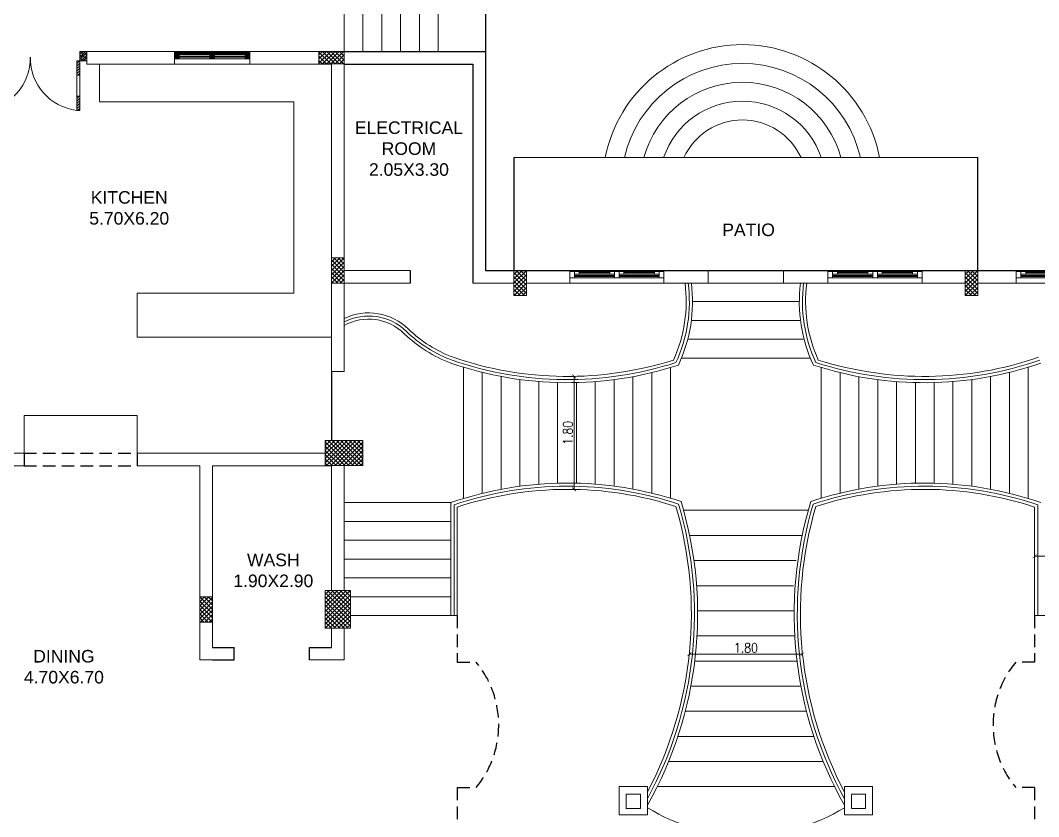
# Model space of a CAD drawing. Header units: centimetres. Extents: x -223085 to -5411, y 68813 to 74618.
# Drawn here: x -222265 to -220643, y 71993 to 73261 of the extents above; entities that cross this region are included whole.
import ezdxf

# ---------------------------------------------------------------- set-up
doc = ezdxf.new("R2010")
doc.units = ezdxf.units.CM
doc.header["$PDMODE"] = 34
doc.linetypes.add('DASHED2', pattern=[0.375, 0.25, -0.125])
for name, color, linetype in [('A STAIR', 15, 'Continuous'), ('A TEXT FRAME', 253, 'Continuous'), ('COLUMN', 6, 'Continuous'), ('General Details', 7, 'Continuous'), ('WALLL', 7, 'Continuous')]:
    doc.layers.add(name, color=color, linetype=linetype)
for name, color, linetype, lineweight in [('A WALL BORDER', 130, 'Continuous', 30), ('FRAME', 31, 'Continuous', 25), ('hatchh', 251, 'Continuous', 9), ('m thick', 15, 'Continuous', 20), ('wall face 1', 4, 'Continuous', 30), ('WINDOWSSS', 42, 'Continuous', 20)]:
    doc.layers.add(name, color=color, linetype=linetype, lineweight=lineweight)
doc.styles.add('0672-x-Core Bldg A&B-Lvl-Typ$0$ROMANS', font='romans.shx', dxfattribs={"width": 0.85})
doc.styles.add('ARI', font='arial.ttf')
doc.dimstyles.new('A-AHAMED', dxfattribs={"dimscale": 50, "dimtxt": 0.3, "dimasz": 0.12, "dimexe": 0.015, "dimexo": 0.1, "dimgap": 0.05, "dimtad": 3, "dimlfac": 0.01, "dimrnd": 0.005, "dimzin": 1, "dimdsep": 46, "dimtxsty": '0672-x-Core Bldg A&B-Lvl-Typ$0$ROMANS', "dimblk": 'ARCHTICK', "dimcen": 0.5, "dimclrd": 8, "dimclre": 8, "dimclrt": 3, "dimadec": 0, "dimazin": 0, "dimtfac": 0.72, "dimtix": 1, "dimtofl": 0, "dimtmove": 1, "dimatfit": 3, "dimldrblk": 'DOTBLANK', "dimfxl": 1, "dimfxlon": 1, "dimtolj": 1, "dimtzin": 15, "dimlwd": 5, "dimlwe": 5, "dimarcsym": 0})
pattern_1 = [(45, (-30225.7416, 42266.3644), (-3.36759605, 3.36759605), []), (135, (-30225.7416, 42266.3644), (-3.36759605, -3.36759605), [])]

# ---------------------------------------------------------------- blocks, each defined once
blk = doc.blocks.new('window 120')
at = {"layer": 'hatchh', "linetype": 'ByBlock', "lineweight": 5}
h = blk.add_hatch(dxfattribs=at)
h.set_pattern_fill('ANSI38', color=256, scale=0.15, angle=270, style=0)
h.set_pattern_definition([(315, (1141.550529, 856.235317), (0.01325825215, 0.01325825215), []), (45, (1141.550529, 856.235317), (0.01325825215, 0.03977475644), [0.046875, -0.028125])])
h.paths.add_polyline_path([(1149.778, 71.298), (1149.778, 71.398), (1149.703, 71.398), (1149.703, 71.358), (1149.703, 71.298)])
h.paths.add_polyline_path([(1149.703, 71.358), (1149.703, 71.398), (1149.628, 71.398), (1149.628, 71.358)])
h.paths.add_polyline_path([(1148.653, 71.298), (1148.653, 71.398), (1148.578, 71.398), (1148.578, 71.298)])
h.paths.add_polyline_path([(1148.728, 71.358), (1148.728, 71.398), (1148.653, 71.398), (1148.653, 71.358)])
h = blk.add_hatch(dxfattribs=at)
h.set_pattern_fill('ANSI38', color=256, scale=0.15, angle=270, style=0)
h.set_pattern_definition([(315, (1669.323571, 90.203803), (0.01325825215, 0.01325825215), []), (45, (1669.323571, 90.203803), (0.01325825215, 0.03977475644), [0.046875, -0.028125])])
h.paths.add_polyline_path([(1149.14, 71.358), (1149.14, 71.398), (1149.065, 71.398), (1149.065, 71.358)])
h = blk.add_hatch(dxfattribs=at)
h.set_pattern_fill('ANSI38', color=256, scale=0.15, angle=270, style=0)
h.set_pattern_definition([(315, (366.332547, 44.985551), (0.01325825215, 0.01325825215), []), (45, (366.332547, 44.985551), (0.01325825215, 0.03977475644), [0.046875, -0.028125])])
h.paths.add_polyline_path([(1149.215, 71.398), (1149.14, 71.398), (1149.14, 71.358), (1149.14, 71.298), (1149.215, 71.298)])
h = blk.add_hatch(dxfattribs=at)
h.set_pattern_fill('ANSI38', color=256, scale=0.15, angle=270, style=0)
h.set_pattern_definition([(315, (1669.804821, 90.203803), (0.01325825215, 0.01325825215), []), (45, (1669.804821, 90.203803), (0.01325825215, 0.03977475644), [0.046875, -0.028125])])
h.paths.add_polyline_path([(1149.29, 71.358), (1149.29, 71.398), (1149.215, 71.398), (1149.215, 71.358)])
at = {"layer": 'FRAME', "linetype": 'ByBlock', "lineweight": 5}
for points in [[(1148.578, 71.398), (1148.578, 71.298), (1148.653, 71.298), (1148.653, 71.398), (1148.578, 71.398)], [(1149.14, 71.398), (1149.14, 71.298), (1149.215, 71.298), (1149.215, 71.398), (1149.14, 71.398)], [(1149.703, 71.398), (1149.703, 71.298), (1149.778, 71.298), (1149.778, 71.398), (1149.703, 71.398)]]:
    blk.add_lwpolyline(points, dxfattribs=at)
for points in [[(1148.728, 71.358), (1148.653, 71.358), (1148.653, 71.398), (1148.728, 71.398)], [(1149.14, 71.358), (1149.065, 71.358), (1149.065, 71.398), (1149.14, 71.398)], [(1149.29, 71.358), (1149.215, 71.358), (1149.215, 71.398), (1149.29, 71.398)], [(1149.703, 71.358), (1149.628, 71.358), (1149.628, 71.398), (1149.703, 71.398)]]:
    blk.add_lwpolyline(points, close=True, dxfattribs=at)
at = {"layer": 'm thick', "linetype": 'ByBlock', "lineweight": 5, "ltscale": 2}
for p, q in [((1149.778, 71.413), (1148.578, 71.413)), ((1148.578, 71.413), (1148.578, 71.213)), ((1149.778, 71.413), (1149.778, 71.213)), ((1149.14, 71.298), (1148.653, 71.298)), ((1149.703, 71.298), (1149.215, 71.298)), ((1148.578, 71.213), (1149.778, 71.213))]:
    blk.add_line(p, q, dxfattribs=at)
at = {"layer": 'WINDOWSSS', "linetype": 'ByBlock', "lineweight": 5}
for p, q in [((1149.065, 71.398), (1148.728, 71.398)), ((1149.628, 71.398), (1149.29, 71.398)), ((1149.14, 71.334), (1148.653, 71.334)), ((1149.14, 71.322), (1148.653, 71.322)), ((1149.065, 71.38), (1148.728, 71.38)), ((1149.065, 71.375), (1148.728, 71.375)), ((1149.065, 71.358), (1148.728, 71.358)), ((1149.703, 71.334), (1149.215, 71.334)), ((1149.703, 71.322), (1149.215, 71.322)), ((1149.628, 71.38), (1149.29, 71.38)), ((1149.628, 71.375), (1149.29, 71.375)), ((1149.628, 71.358), (1149.29, 71.358))]:
    blk.add_line(p, q, dxfattribs=at)
blk = doc.blocks.new('rgergt')
at = {"layer": 'FRAME', "linetype": 'ByBlock', "lineweight": 5}
for points in [[(407947.7, 110897.1), (407947.7, 110907.1), (407955.2, 110907.1), (407955.2, 110897.1), (407947.7, 110897.1)], [(408018.9, 110897.1), (408018.9, 110907.1), (408026.4, 110907.1), (408026.4, 110897.1), (408018.9, 110897.1)], [(408090.2, 110897.1), (408090.2, 110907.1), (408097.7, 110907.1), (408097.7, 110897.1), (408090.2, 110897.1)]]:
    blk.add_lwpolyline(points, dxfattribs=at)
for points in [[(407962.7, 110901.1), (407955.2, 110901.1), (407955.2, 110897.1), (407962.7, 110897.1)], [(408018.9, 110901.1), (408011.4, 110901.1), (408011.4, 110897.1), (408018.9, 110897.1)], [(408033.9, 110901.1), (408026.4, 110901.1), (408026.4, 110897.1), (408033.9, 110897.1)], [(408090.2, 110901.1), (408082.7, 110901.1), (408082.7, 110897.1), (408090.2, 110897.1)]]:
    blk.add_lwpolyline(points, close=True, dxfattribs=at)
at = {"layer": 'm thick', "linetype": 'ByBlock', "lineweight": 5, "ltscale": 2}
for p, q in [((407947.7, 110915.6), (408097.7, 110915.6)), ((407947.7, 110895.6), (407947.7, 110915.6)), ((408018.9, 110907.1), (407955.2, 110907.1)), ((408090.2, 110907.1), (408026.4, 110907.1)), ((408097.7, 110895.6), (408097.7, 110915.6)), ((408097.7, 110895.6), (407947.7, 110895.6))]:
    blk.add_line(p, q, dxfattribs=at)
at = {"layer": 'WINDOWSSS', "linetype": 'ByBlock', "lineweight": 5}
for p, q in [((408018.9, 110904.7), (407955.2, 110904.7)), ((408090.2, 110904.7), (408026.4, 110904.7)), ((408018.9, 110903.5), (407955.2, 110903.5)), ((408011.4, 110901.1), (407962.7, 110901.1)), ((408011.4, 110899.3), (407962.7, 110899.3)), ((408011.4, 110898.8), (407962.7, 110898.8)), ((408011.4, 110897.1), (407962.7, 110897.1)), ((408082.7, 110897.1), (408018.9, 110897.1)), ((408090.2, 110903.5), (408026.4, 110903.5)), ((408082.7, 110901.1), (408033.9, 110901.1)), ((408082.7, 110899.3), (408033.9, 110899.3)), ((408082.7, 110898.8), (408033.9, 110898.8))]:
    blk.add_line(p, q, dxfattribs=at)
blk = doc.blocks.new('column')
at = {"layer": 'COLUMN', "linetype": 'ByBlock', "lineweight": 5}
h = blk.add_hatch(dxfattribs=at)
h.set_pattern_fill('ANSI37', color=2, scale=1.5, angle=-90)
h.set_pattern_definition([(315, (-285636.9758, -174943.034), (3.36759605, 3.36759605), []), (45, (-285636.9758, -174943.034), (-3.36759605, 3.36759605), [])])
h.paths.add_polyline_path([(-266730.6, 61541.8), (-266730.6, 61521.8), (-266690.6, 61521.8), (-266690.6, 61541.8)])
h = blk.add_hatch(dxfattribs=at)
h.set_pattern_fill('ANSI37', color=2, scale=1.5)
h.set_pattern_definition(pattern_1)
h.paths.add_polyline_path([(-266710.6, 61172.8), (-266690.6, 61172.8), (-266690.6, 61212.8), (-266710.6, 61212.8)])
h = blk.add_hatch(dxfattribs=at)
h.set_pattern_fill('ANSI37', color=2, scale=1.5)
h.set_pattern_definition(pattern_1)
h.paths.add_polyline_path([(-266710.6, 61172.8), (-266690.6, 61172.8), (-266690.6, 61212.8), (-266710.6, 61212.8)])
h = blk.add_hatch(dxfattribs=at)
h.set_pattern_fill('ANSI37', color=2, scale=1.5)
h.set_pattern_definition([(45, (-29935.0856, 42246.3644), (-3.36759605, 3.36759605), []), (135, (-29935.0856, 42246.3644), (-3.36759605, -3.36759605), [])])
h.paths.add_polyline_path([(-266419.9, 61152.8), (-266399.9, 61152.8), (-266399.9, 61192.8), (-266419.9, 61192.8)])
h = blk.add_hatch(dxfattribs=at)
h.set_pattern_fill('ANSI37', color=2, scale=1.5)
h.set_pattern_definition([(45, (-29216.175, 42246.3644), (-3.36759605, 3.36759605), []), (135, (-29216.175, 42246.3644), (-3.36759605, -3.36759605), [])])
h.paths.add_polyline_path([(-265701, 61152.8), (-265681, 61152.8), (-265681, 61192.8), (-265701, 61192.8)])
h = blk.add_hatch(dxfattribs=at)
h.set_pattern_fill('ANSI37', color=2, scale=1.5, angle=90)
h.set_pattern_definition([(135, (-247764.1255, 297376.9534), (-3.36759605, -3.36759605), []), (225, (-247764.1255, 297376.9534), (3.36759605, -3.36759605), [])])
h.paths.add_polyline_path([(-266660.6, 60882.1), (-266660.6, 60922.1), (-266720.6, 60922.1), (-266720.6, 60882.1)])
h = blk.add_hatch(dxfattribs=at)
h.set_pattern_fill('ANSI37', color=2, scale=1.5)
h.set_pattern_definition([(45, (-30225.731, 41726.6536), (-3.36759605, 3.36759605), []), (135, (-30225.731, 41726.6536), (-3.36759605, -3.36759605), [])])
h.paths.add_polyline_path([(-266720.6, 60623.1), (-266680.6, 60623.1), (-266680.6, 60683.1), (-266720.6, 60683.1)])
h = blk.add_hatch(dxfattribs=at)
h.set_pattern_fill('ANSI37', color=2, scale=1.5, angle=180)
h.set_pattern_definition([(225, (-503385.3403, 79579.4945), (3.36759605, -3.36759605), []), (315, (-503385.3403, 79579.4945), (3.36759605, 3.36759605), [])])
h.paths.add_polyline_path([(-266900.5, 60673.1), (-266920.5, 60673.1), (-266920.5, 60633.1), (-266900.5, 60633.1)])
at = {"layer": 'A TEXT FRAME', "color": 4, "linetype": 'ByBlock', "lineweight": 5}
blk.add_lwpolyline([(-266690.6, 61521.8), (-266690.6, 61541.8), (-266730.6, 61541.8), (-266730.6, 61521.8)], close=True, dxfattribs=at)
at = {"layer": 'A TEXT FRAME', "color": 6, "linetype": 'ByBlock', "lineweight": 5}
for points in [[(-266730.6, 61541.8), (-266730.6, 61521.8), (-266690.6, 61521.8), (-266690.6, 61541.8)], [(-266710.6, 61172.8), (-266690.6, 61172.8), (-266690.6, 61212.8), (-266710.6, 61212.8)], [(-266419.9, 61152.8), (-266399.9, 61152.8), (-266399.9, 61192.8), (-266419.9, 61192.8)], [(-265681, 61152.8), (-265701, 61152.8), (-265701, 61192.8), (-265681, 61192.8)], [(-266660.5, 60882.1), (-266660.5, 60922.1), (-266720.5, 60922.1), (-266720.5, 60882.1)], [(-266680.6, 60683.1), (-266720.6, 60683.1), (-266720.6, 60623.1), (-266680.6, 60623.1)], [(-266900.5, 60673.1), (-266920.5, 60673.1), (-266920.5, 60633.1), (-266900.5, 60633.1)]]:
    blk.add_lwpolyline(points, close=True, dxfattribs=at)
at = {"layer": 'COLUMN', "color": 2, "linetype": 'ByBlock', "lineweight": 5}
blk.add_line((-266399.9, 61152.8), (-266399.9, 61192.8), dxfattribs=at)
blk = doc.blocks.new('_ArchTick')
at = {"color": 0, "linetype": 'ByBlock', "const_width": 0.15}
blk.add_lwpolyline([(-0.5, -0.5), (0.5, 0.5)], dxfattribs=at)
blk = doc.blocks.new('*D7')
at = {"layer": 'A TEXT FRAME', "color": 8, "linetype": 'ByBlock', "lineweight": 5, "transparency": 16777216}
for p, q in [((-221388.6, 72694), (-221382.4, 72694)), ((-221383.1, 72694), (-221383.1, 72514.2)), ((-221390.1, 72514.2), (-221382.4, 72514.2))]:
    blk.add_line(p, q, dxfattribs=at)
at = {"layer": 'Defpoints', "color": 0, "linetype": 'ByBlock', "transparency": 16777216}
for p in [(-221393.6, 72694), (-221395.1, 72514.2), (-221383.1, 72514.2)]:
    blk.add_point(p, dxfattribs=at)
at = {"layer": 'A TEXT FRAME', "color": 8, "linetype": 'ByBlock', "lineweight": 5, "transparency": 16777216, "xscale": 6, "yscale": 6, "zscale": 6}
for p, rotation in [((-221383.1, 72694), 90), ((-221383.1, 72514.2), 270)]:
    blk.add_blockref('_ArchTick', p, dxfattribs=dict(at, rotation=rotation))
at = {"layer": 'A TEXT FRAME', "color": 3, "linetype": 'ByBlock', "transparency": 16777216, "insert": (-221393.1, 72604.1), "char_height": 15, "attachment_point": 5, "rotation": 90, "style": '0672-x-Core Bldg A&B-Lvl-Typ$0$ROMANS'}
blk.add_mtext('\\A1;1.80', dxfattribs=at)
blk = doc.blocks.new('_DotBlank')
at = {"color": 0, "linetype": 'ByBlock', "lineweight": -2}
blk.add_line((-0.5, 0), (-1, 0), dxfattribs=at)
blk.add_circle((0, 0), 0.5, dxfattribs=at)
blk = doc.blocks.new('*D8')
at = {"layer": 'A TEXT FRAME', "color": 8, "linetype": 'ByBlock', "lineweight": 5, "transparency": 16777216}
for p, q in [((-220649.3, 72404.5), (-220649.3, 72408.6)), ((-220649.3, 72407.8), (-220469.2, 72407.8)), ((-220469.2, 72404.5), (-220469.2, 72408.6))]:
    blk.add_line(p, q, dxfattribs=at)
at = {"layer": 'Defpoints', "color": 0, "linetype": 'ByBlock', "transparency": 16777216}
for p in [(-220469.2, 72407.8), (-220649.3, 72399.5), (-220469.2, 72399.5)]:
    blk.add_point(p, dxfattribs=at)
at = {"layer": 'A TEXT FRAME', "color": 8, "linetype": 'ByBlock', "lineweight": 5, "transparency": 16777216, "xscale": 6, "yscale": 6, "zscale": 6, "rotation": 180}
blk.add_blockref('_ArchTick', (-220649.3, 72407.8), dxfattribs=at)
at = {"layer": 'A TEXT FRAME', "color": 8, "linetype": 'ByBlock', "lineweight": 5, "transparency": 16777216, "xscale": 6, "yscale": 6, "zscale": 6}
blk.add_blockref('_ArchTick', (-220469.2, 72407.8), dxfattribs=at)
at = {"layer": 'A TEXT FRAME', "color": 3, "linetype": 'ByBlock', "transparency": 16777216, "insert": (-220559.3, 72417.8), "char_height": 15, "attachment_point": 5, "style": '0672-x-Core Bldg A&B-Lvl-Typ$0$ROMANS'}
blk.add_mtext('\\A1;1.80', dxfattribs=at)
blk = doc.blocks.new('*D9')
at = {"layer": 'A TEXT FRAME', "color": 8, "linetype": 'ByBlock', "lineweight": 5, "transparency": 16777216}
for p, q in [((-221199.2, 72251.7), (-221199.2, 72250.9)), ((-221199.2, 72251.7), (-221019.4, 72251.7)), ((-221019.4, 72251.7), (-221019.4, 72250.9))]:
    blk.add_line(p, q, dxfattribs=at)
at = {"layer": 'Defpoints', "color": 0, "linetype": 'ByBlock', "transparency": 16777216}
for p in [(-221199.2, 72255.1), (-221019.4, 72255.1), (-221019.4, 72251.7)]:
    blk.add_point(p, dxfattribs=at)
at = {"layer": 'A TEXT FRAME', "color": 8, "linetype": 'ByBlock', "lineweight": 5, "transparency": 16777216, "xscale": 6, "yscale": 6, "zscale": 6, "rotation": 180}
blk.add_blockref('_ArchTick', (-221199.2, 72251.7), dxfattribs=at)
at = {"layer": 'A TEXT FRAME', "color": 8, "linetype": 'ByBlock', "lineweight": 5, "transparency": 16777216, "xscale": 6, "yscale": 6, "zscale": 6}
blk.add_blockref('_ArchTick', (-221019.4, 72251.7), dxfattribs=at)
at = {"layer": 'A TEXT FRAME', "color": 3, "linetype": 'ByBlock', "transparency": 16777216, "insert": (-221109.3, 72261.7), "char_height": 15, "attachment_point": 5, "style": '0672-x-Core Bldg A&B-Lvl-Typ$0$ROMANS'}
blk.add_mtext('\\A1;1.80', dxfattribs=at)
blk = doc.blocks.new('W .150')
at = {"layer": 'A STAIR', "linetype": 'ByBlock', "lineweight": 5}
h = blk.add_hatch(dxfattribs=at)
h.set_pattern_fill('ANSI31', color=256, scale=0.1875, style=0)
h.set_pattern_definition([(45, (-1278.992507, 5.066227), (-0.0165728152, 0.0165728152), [])])
h.paths.add_polyline_path([(135.572, 6.937), (135.534, 6.937), (135.534, 6.75), (135.572, 6.75)])
h.paths.add_polyline_path([(135.572, 7.406), (135.534, 7.406), (135.534, 7.218), (135.572, 7.218)])
h = blk.add_hatch(dxfattribs=at)
h.set_pattern_fill('ANSI31', color=256, scale=0.1875, style=0)
h.set_pattern_definition([(135, (1551.373335, 5.066227), (0.0165728152, 0.0165728152), [])])
h.paths.add_polyline_path([(136.847, 6.937), (136.809, 6.937), (136.809, 6.75), (136.847, 6.75)])
h.paths.add_polyline_path([(136.847, 7.406), (136.809, 7.406), (136.809, 7.218), (136.847, 7.218)])
h = blk.add_hatch(dxfattribs=at)
h.set_pattern_fill('ANSI38', color=256, scale=0.1875, angle=180, style=0)
h.set_pattern_definition([(225, (107.112264, 983.23337), (0.0165728152, -0.0165728152), []), (315, (107.112264, 983.23337), (0.04971844555, -0.0165728152), [0.05859375, -0.03515625])])
h.paths.add_polyline_path([(135.534, 6.625), (135.534, 6.75), (135.44, 6.75), (135.44, 6.625)])
h = blk.add_hatch(dxfattribs=at)
h.set_pattern_fill('ANSI38', color=256, scale=0.1875, angle=180, style=0)
h.set_pattern_definition([(225, (108.518514, 983.23337), (0.0165728152, -0.0165728152), []), (315, (108.518514, 983.23337), (0.04971844555, -0.0165728152), [0.05859375, -0.03515625])])
h.paths.add_polyline_path([(136.94, 6.625), (136.94, 6.75), (136.847, 6.75), (136.847, 6.625)])
at = {"layer": 'A STAIR', "linetype": 'ByBlock', "lineweight": 5, "ltscale": 2}
for p, q in [((135.534, 7.406), (135.572, 7.406)), ((135.534, 6.75), (135.534, 7.406)), ((135.572, 7.406), (135.572, 6.75)), ((136.847, 7.406), (136.809, 7.406)), ((136.809, 7.406), (136.809, 6.75)), ((136.847, 6.75), (136.847, 7.406)), ((135.534, 7.218), (135.572, 7.218)), ((136.847, 7.218), (136.809, 7.218)), ((135.534, 6.937), (135.572, 6.937)), ((136.847, 6.937), (136.809, 6.937)), ((135.572, 6.75), (135.534, 6.75)), ((136.809, 6.75), (136.847, 6.75))]:
    blk.add_line(p, q, dxfattribs=at)
at = {"layer": 'A STAIR', "linetype": 'ByBlock', "lineweight": 5}
for points in [[(135.44, 6.75), (135.44, 6.625), (135.534, 6.625), (135.534, 6.75)], [(136.847, 6.75), (136.847, 6.625), (136.94, 6.625), (136.94, 6.75)]]:
    blk.add_lwpolyline(points, close=True, dxfattribs=at)
at = {"layer": 'A WALL BORDER', "color": 42, "linetype": 'ByBlock', "lineweight": 5, "ltscale": 0.005}
for centre, start, end in [((135.494, 6.714), 358.9677, 83.6083), ((136.887, 6.714), 96.3917, 181.0323)]:
    blk.add_arc(centre, 0.696, start, end, dxfattribs=at)

msp = doc.modelspace()

# ---------------------------------------------------------------- linework, layer by layer
at = {"layer": 'A TEXT FRAME', "color": 4, "linetype": 'ByBlock', "lineweight": 5}
for p, q in [((-221749.376, 73211.455, 0), (-221749.376, 73511.818, 0)), ((-222159.359, 73191.455, 0), (-222159.359, 73211.455, 0)), ((-221749.376, 73211.455, 0), (-222159.359, 73211.455, 0)), ((-221769.37, 73191.455, 0), (-222159.359, 73191.455, 0)), ((-221769.37, 73191.455, 0), (-221769.37, 72701.804, 0)), ((-221749.393, 72862.455, 0), (-221749.393, 73191.461, 0)), ((-221478.725, 73042.455, 0), (-220739.815, 73042.455, 0)), ((-221749.393, 72862.455, 0), (-221644.398, 72862.455, 0)), ((-221524.398, 72862.455, 0), (-221169.304, 72862.455, 0)), ((-221169.304, 72862.455, 0), (-221169.304, 72842.455, 0)), ((-221049.304, 72862.455, 0), (-220269.198, 72862.455, 0)), ((-221049.304, 72862.455, 0), (-221049.304, 72842.455, 0)), ((-221769.37, 72831.455, 0), (-221769.376, 72831.455, 0)), ((-221749.393, 72701.804, 0), (-221749.393, 72842.455, 0)), ((-221644.398, 72842.455, 0), (-221749.393, 72842.455, 0)), ((-221478.742, 72842.455, 0), (-221544.398, 72842.455, 0)), ((-220759.848, 72842.455, 0), (-221458.742, 72842.455, 0)), ((-220469.215, 72842.455, 0), (-220739.848, 72842.455, 0)), ((-221769.37, 72761.455, 0), (-221769.378, 72761.455, 0)), ((-221749.393, 72701.804, 0), (-221769.37, 72701.804, 0)), ((-222259.359, 72571.804, 0), (-222469.359, 72571.804, 0)), ((-221779.367, 72571.804, 0), (-222079.359, 72571.804, 0)), ((-222259.359, 72551.804, 0), (-222449.359, 72551.804, 0)), ((-221979.359, 72551.804, 0), (-222079.359, 72551.804, 0)), ((-221979.359, 72551.804, 0), (-221979.359, 72242.455, 0)), ((-221769.384, 72551.804, 0), (-221959.359, 72551.804, 0)), ((-221959.359, 72262.455, 0), (-221959.359, 72551.804, 0)), ((-221769.384, 72551.804, 0), (-221769.39, 72352.755, 0)), ((-221749.393, 72352.755, 0), (-221749.393, 72551.804, 0)), ((-221769.375, 72471.804, 0), (-221769.386, 72471.804, 0)), ((-221769.384, 72371.804, 0), (-221769.389, 72371.804, 0)), ((-221769.384, 72361.804, 0), (-221769.389, 72361.804, 0)), ((-221769.383, 72345.804, 0), (-221769.39, 72345.804, 0)), ((-221769.391, 72292.755, 0), (-221769.392, 72262.455, 0)), ((-221749.393, 72242.455, 0), (-221749.393, 72292.755, 0)), ((-221959.359, 72242.455, 0), (-221979.359, 72242.455, 0)), ((-221804.376, 72242.455, 0), (-221749.393, 72242.455, 0))]:
    msp.add_line(p, q, dxfattribs=at)
at = {"layer": 'A TEXT FRAME', "color": 17, "linetype": 'ByBlock', "lineweight": 5}
for p, q in [((-221719.376, 73211.539, 0), (-221719.376, 73511.818, 0)), ((-221689.376, 73211.461, 0), (-221689.376, 73511.818, 0)), ((-221659.376, 73211.461, 0), (-221659.376, 73511.818, 0)), ((-221629.376, 73211.461, 0), (-221629.376, 73511.818, 0)), ((-221599.376, 73211.461, 0), (-221599.376, 73511.818, 0)), ((-221719.376, 73211.539, 0), (-221749.376, 73211.469, 0)), ((-222139.359, 73191.455, 0), (-222139.359, 73131.455, 0)), ((-221829.367, 73131.455, 0), (-222139.359, 73131.455, 0)), ((-221829.367, 73131.455, 0), (-221829.376, 72826.455, 0)), ((-222079.376, 72826.455, 0), (-222079.378, 72756.455, 0)), ((-221829.376, 72826.455, 0), (-222079.376, 72826.455, 0)), ((-221769.378, 72756.455, 0), (-222079.378, 72756.455, 0)), ((-222259.359, 72571.804, 0), (-222259.359, 72631.804, 0)), ((-222079.359, 72631.804, 0), (-222259.359, 72631.804, 0)), ((-222079.359, 72631.804, 0), (-222079.359, 72571.804, 0))]:
    msp.add_line(p, q, dxfattribs=at)
at = {"layer": 'A TEXT FRAME', "color": 4, "linetype": 'ByBlock'}
for p, q in [((-221749.376, 73211.461, 0), (-221524.398, 73211.461, 0)), ((-221524.398, 73211.461, 0), (-221524.398, 72862.455, 0)), ((-221749.393, 73191.461, 0), (-221544.398, 73191.461, 0)), ((-221544.398, 73191.461, 0), (-221544.398, 72842.455, 0)), ((-221478.725, 72862.466, 0), (-221478.725, 73042.455, 0)), ((-220739.815, 72862.455, 0), (-220739.815, 73042.455, 0)), ((-221644.398, 72862.455, 0), (-221644.398, 72842.455, 0)), ((-221769.37, 72701.804, 0), (-221769.37, 72591.816, 0)), ((-222259.359, 72571.804, 0), (-222259.359, 72551.804, 0)), ((-222079.359, 72571.804, 0), (-222079.359, 72551.804, 0)), ((-221959.359, 72262.455, 0), (-221924.376, 72262.455, 0)), ((-221924.376, 72242.455, 0), (-221924.376, 72262.455, 0)), ((-221804.376, 72262.455, 0), (-221769.392, 72262.455, 0)), ((-221804.376, 72242.455, 0), (-221804.376, 72262.455, 0)), ((-221959.359, 72242.455, 0), (-221924.376, 72242.455, 0))]:
    msp.add_line(p, q, dxfattribs=at)
at = {"layer": 'A TEXT FRAME', "color": 8, "linetype": 'DASHED2', "ltscale": 80}
for p, q in [((-222259.359, 72571.804, 0), (-222079.359, 72571.804, 0)), ((-222259.359, 72551.804, 0), (-222079.359, 72551.804, 0)), ((-221569.246, 72313.101, 0), (-221569.246, 72239.165, 0)), ((-220649.344, 72313.101, 0), (-220649.344, 72239.165, 0)), ((-221569.246, 72239.165, 0), (-221539.246, 72239.165, 0)), ((-220649.344, 72239.165, 0), (-220679.344, 72239.165, 0)), ((-221569.246, 72039.165, 0), (-221569.246, 71912.394, 0)), ((-221569.246, 72039.165, 0), (-221539.246, 72039.165, 0)), ((-220649.344, 72039.165, 0), (-220679.344, 72039.165, 0)), ((-220649.344, 72039.165, 0), (-220649.344, 71912.394, 0))]:
    msp.add_line(p, q, dxfattribs=at)
at = {"layer": 'A TEXT FRAME', "color": 251, "linetype": 'ByBlock', "true_color": 0x636466, "elevation": 0}
msp.add_lwpolyline([(-221389.376, 74011.818), (-221389.376, 73511.818), (-221524.398, 73511.818), (-221524.398, 72862.455), (-220269.198, 72862.455), (-220269.198, 72962.469), (-219779.198, 72962.455), (-219779.198, 73061.818), (-219469.198, 73061.804), (-219469.198, 72682.469), (-219529.198, 72682.469), (-219529.215, 71502.335), (-219469.215, 71502.349), (-219469.215, 71072.335), (-219779.215, 71072.335), (-219779.215, 71222.455), (-220249.215, 71222.455), (-220249.215, 71122.455), (-220249.215, 70852.455), (-220764.27, 70852.455), (-220764.275, 69972.455)], dxfattribs=at)
at = {"layer": 'A TEXT FRAME', "color": 17, "linetype": 'ByBlock', "lineweight": 5}
for radius, start, end in [(222.652, 11.057024, 168.942976), (192.652, 12.806022, 167.193978), (162.652, 15.220409, 164.779591), (132.652, 18.77824, 161.22176), (102.652, 24.581234, 155.418766)]:
    msp.add_arc((-221114.787, 72999.753, 0), radius, start, end, dxfattribs=at)
at = {"layer": 'A TEXT FRAME', "color": 8, "linetype": 'DASHED2', "ltscale": 80}
for centre, start, end in [((-221659.591, 72139.165, 0), 320.275168, 39.724832), ((-220558.999, 72139.165, 0), 140.275168, 219.724832)]:
    msp.add_arc(centre, 156.47, start, end, dxfattribs=at)
at = {"layer": 'm thick'}
for p, q in [((-221194.379, 72813.113, 0), (-221108.684, 72813.113, 0)), ((-221024.211, 72813.113, 0), (-221109.906, 72813.113, 0)), ((-221196.259, 72783.113, 0), (-221108.684, 72783.113, 0)), ((-221022.331, 72783.113, 0), (-221109.906, 72783.113, 0)), ((-221202.044, 72753.113, 0), (-221108.684, 72753.113, 0)), ((-221016.546, 72753.113, 0), (-221109.906, 72753.113, 0)), ((-221212.044, 72723.113, 0), (-221108.684, 72723.113, 0)), ((-221006.546, 72723.113, 0), (-221109.906, 72723.113, 0)), ((-221559.246, 72499.58, 0), (-221559.246, 72708.627, 0)), ((-221529.246, 72507.804, 0), (-221529.246, 72700.403, 0)), ((-221259.246, 72508.121, 0), (-221259.246, 72700.086, 0)), ((-221229.246, 72499.973, 0), (-221229.246, 72708.234, 0)), ((-220989.344, 72499.973, 0), (-220989.344, 72708.234, 0)), ((-220959.344, 72508.121, 0), (-220959.344, 72700.086, 0)), ((-220689.344, 72507.804, 0), (-220689.344, 72700.403, 0)), ((-220659.344, 72499.58, 0), (-220659.344, 72708.627, 0)), ((-221499.246, 72514.304, 0), (-221499.246, 72693.904, 0)), ((-221469.246, 72519.138, 0), (-221469.246, 72689.07, 0)), ((-221439.246, 72522.349, 0), (-221439.246, 72685.858, 0)), ((-221409.246, 72523.965, 0), (-221409.246, 72684.242, 0)), ((-221379.246, 72523.999, 0), (-221379.246, 72684.208, 0)), ((-221349.246, 72522.452, 0), (-221349.246, 72685.756, 0)), ((-221319.246, 72519.31, 0), (-221319.246, 72688.897, 0)), ((-221289.246, 72514.547, 0), (-221289.246, 72693.66, 0)), ((-220929.344, 72514.547, 0), (-220929.344, 72693.66, 0)), ((-220899.344, 72519.31, 0), (-220899.344, 72688.897, 0)), ((-220869.344, 72522.452, 0), (-220869.344, 72685.756, 0)), ((-220839.344, 72523.999, 0), (-220839.344, 72684.208, 0)), ((-220809.344, 72523.965, 0), (-220809.344, 72684.242, 0)), ((-220779.344, 72522.349, 0), (-220779.344, 72685.858, 0)), ((-220749.344, 72519.138, 0), (-220749.344, 72689.07, 0)), ((-220719.344, 72514.304, 0), (-220719.344, 72693.904, 0)), ((-221579.246, 72493.101, 0), (-221749.278, 72493.101, 0)), ((-221574.246, 72313.101, 0), (-221574.246, 72489.523, 0)), ((-220644.344, 72313.101, 0), (-220644.344, 72489.523, 0)), ((-221108.684, 72480.78, 0), (-221208.593, 72480.78, 0)), ((-221109.906, 72480.78, 0), (-221009.997, 72480.78, 0)), ((-221579.246, 72463.101, 0), (-221749.278, 72463.101, 0)), ((-221108.684, 72440.78, 0), (-221198.941, 72440.78, 0)), ((-221109.906, 72440.78, 0), (-221019.649, 72440.78, 0)), ((-221579.246, 72433.101, 0), (-221749.278, 72433.101, 0)), ((-221579.246, 72403.101, 0), (-221749.278, 72403.101, 0)), ((-221108.684, 72400.78, 0), (-221192.045, 72400.78, 0)), ((-221109.906, 72400.78, 0), (-221029.045, 72400.78, 0)), ((-221579.246, 72373.101, 0), (-221749.278, 72373.101, 0)), ((-221108.684, 72360.78, 0), (-221187.812, 72360.78, 0)), ((-221109.906, 72360.78, 0), (-221033.278, 72360.78, 0)), ((-221579.246, 72343.101, 0), (-221739.371, 72343.101, 0)), ((-221108.684, 72320.78, 0), (-221186.187, 72320.78, 0)), ((-221109.906, 72320.78, 0), (-221032.403, 72320.78, 0)), ((-221108.684, 72280.78, 0), (-221187.151, 72280.78, 0)), ((-221109.906, 72280.78, 0), (-221031.439, 72280.78, 0)), ((-221108.684, 72240.78, 0), (-221190.715, 72240.78, 0)), ((-221109.906, 72240.78, 0), (-221027.875, 72240.78, 0)), ((-221108.684, 72200.78, 0), (-221196.924, 72200.78, 0)), ((-221109.906, 72200.78, 0), (-221021.666, 72200.78, 0)), ((-221108.684, 72160.78, 0), (-221205.862, 72160.78, 0)), ((-221109.906, 72160.78, 0), (-221012.728, 72160.78, 0)), ((-221108.684, 72120.78, 0), (-221217.652, 72120.78, 0)), ((-221109.906, 72120.78, 0), (-221000.938, 72120.78, 0)), ((-221108.684, 72080.78, 0), (-221232.472, 72080.78, 0)), ((-221109.906, 72080.78, 0), (-220986.118, 72080.78, 0)), ((-221108.684, 72040.78, 0), (-221250.562, 72040.78, 0)), ((-221109.906, 72040.78, 0), (-220968.028, 72040.78, 0))]:
    msp.add_line(p, q, dxfattribs=at)
at = {"layer": 'm thick', "elevation": 0}
for points in [[(-221277.434, 72006.164), (-221299.934, 72006.164), (-221299.934, 72028.664), (-221277.434, 72028.664)], [(-220941.156, 72006.164), (-220918.656, 72006.164), (-220918.656, 72028.664), (-220941.156, 72028.664)]]:
    msp.add_lwpolyline(points, close=True, dxfattribs=at)
at = {"layer": 'm thick'}
for centre, radius, start, end in [((-221430.364, 72813.193, 0), 230.986, 335.145749, 7.277941), ((-220788.226, 72813.193, 0), 230.986, 172.722059, 204.854251), ((-221710.298, 72704.439, 0), 85.73, 45.502185, 117.117065), ((-221501.657, 72920.826, 0), 214.866, 226.243089, 249.33569), ((-221393.597, 73254.066, 0), 565.039, 251.01136, 287.810157), ((-220824.993, 73254.066, 0), 565.039, 252.189843, 288.98864), ((-221393.597, 71954.141, 0), 565.039, 71.7514, 108.645467), ((-220824.993, 71954.141, 0), 565.039, 71.354533, 108.2486), ((-221805.115, 72315.678, 0), 613.949, 331.379521, 16.569364), ((-220413.475, 72315.678, 0), 613.949, 163.430636, 208.620479)]:
    msp.add_arc(centre, radius, start, end, dxfattribs=at)
at = {"layer": 'WALLL', "linetype": 'ByBlock', "lineweight": 5}
for p, q in [((-221579.246, 72313.101, 0), (-221579.246, 72493.101, 0)), ((-221569.246, 72313.101, 0), (-221569.246, 72485.921, 0)), ((-220649.344, 72313.101, 0), (-220649.344, 72485.921, 0)), ((-221569.246, 72313.101, 0), (-221739.371, 72313.101, 0)), ((-220649.344, 72313.101, 0), (-220479.193, 72313.101, 0)), ((-221266.184, 71995.78, 0), (-221266.184, 72040.78, 0)), ((-220952.406, 71995.78, 0), (-220952.406, 72040.78, 0))]:
    msp.add_line(p, q, dxfattribs=at)
at = {"layer": 'WALLL', "linetype": 'ByBlock', "lineweight": 5, "elevation": 0}
for points in [[(-221266.184, 71995.78), (-221311.184, 71995.78), (-221311.184, 72040.78), (-221266.184, 72040.78)], [(-220952.406, 71995.78), (-220907.406, 71995.78), (-220907.406, 72040.78), (-220952.406, 72040.78)]]:
    msp.add_lwpolyline(points, dxfattribs=at)
at = {"layer": 'WALLL', "linetype": 'ByBlock', "lineweight": 5}
for centre, radius, start, end in [((-221429.252, 72813.492, 0), 224.875, 335.463583, 7.400054), ((-221431.43, 72812.907, 0), 237.051, 334.836735, 7.160444), ((-220787.16, 72812.907, 0), 237.051, 172.839556, 205.163265), ((-220789.338, 72813.492, 0), 224.875, 172.599946, 204.536417), ((-221710.298, 72704.439, 0), 90.73, 45.502185, 115.511412), ((-221710.298, 72704.439, 0), 80.73, 45.502185, 118.949642), ((-221501.657, 72920.826, 0), 209.866, 226.243089, 249.33569), ((-221501.657, 72920.826, 0), 219.866, 226.243089, 249.33569), ((-221393.597, 73254.066, 0), 570.039, 250.993323, 288.060257), ((-221393.597, 73254.066, 0), 560.039, 251.02972, 287.554271), ((-220824.993, 73254.066, 0), 570.039, 251.939743, 289.006677), ((-220824.993, 73254.066, 0), 560.039, 252.445729, 288.97028), ((-221393.597, 71954.141, 0), 570.039, 71.489023, 109.006677), ((-220824.993, 71954.141, 0), 570.039, 70.993323, 108.510977), ((-221393.597, 71954.141, 0), 560.039, 72.018988, 108.278594), ((-220824.993, 71954.141, 0), 560.039, 71.721406, 107.981012), ((-221805.115, 72315.678, 0), 618.949, 330.542495, 16.810923), ((-221805.115, 72315.678, 0), 608.949, 332.253912, 16.323181), ((-220413.475, 72315.678, 0), 618.949, 163.189077, 209.457505), ((-220413.475, 72315.678, 0), 608.949, 163.676819, 207.746088), ((-221108.684, 72264.578, 0), 301.664, 238.526525, 270), ((-221109.906, 72264.578, 0), 301.664, 270, 301.473475)]:
    msp.add_arc(centre, radius, start, end, dxfattribs=at)

# ---------------------------------------------------------------- block references
at = {"layer": 'A TEXT FRAME', "color": 0, "linetype": 'ByBlock'}
msp.add_blockref('column', (44941.112, 11669.804, 0), dxfattribs=at)
at = {"layer": 'A TEXT FRAME', "color": 4, "linetype": 'ByBlock', "lineweight": 5, "xscale": 120.033776507092, "yscale": 120.033776507092, "zscale": 120.033776507092, "rotation": 180}
msp.add_blockref('W .150', (-205901.934, 74006.633, 0), dxfattribs=at)
at = {"layer": 'General Details', "color": 0, "lineweight": -2, "rotation": 180}
for p in [(186707.645, 183758.032, 0), (187119.092, 183758.032, 0), (187419.136, 183758.032, 0)]:
    msp.add_blockref('rgergt', p, dxfattribs=at)
at = {"layer": 'wall face 1', "linetype": 'ByBlock', "lineweight": -2, "xscale": -100.0000000442378, "yscale": 100.0000000442378, "zscale": 100.0000000442378}
msp.add_blockref('window 120', (-107041.768, 66070.162, 0), dxfattribs=at)

# ---------------------------------------------------------------- texts
at = {"lineweight": 5, "char_height": 20, "style": 'ARI'}
for s, insert, width, attachment_point in [('\\pxqc;ELECTRICAL \\PROOM \\P2.05X3.30', (-221842.405, 73100.112, 0), 392.50181, 1), ('\\pxqc;KITCHEN\\P5.70X6.20', (-222288.061, 72989.08, 0), 392.50181, 1), ('\\pxqc;WASH\\P1.90X2.90', (-221661, 72358.239, 0), 402.50181, 9), ('\\pxqc;DINING\\P4.70X6.70', (-222392.11, 72258.469, 0), 392.50181, 1)]:
    msp.add_mtext(s, dxfattribs=dict(at, insert=insert, width=width, attachment_point=attachment_point))
at = {"layer": 'A TEXT FRAME', "color": 4, "linetype": 'ByBlock', "lineweight": 5, "insert": (-221301.288, 72937.472, 0), "char_height": 20, "width": 392.50181, "attachment_point": 1, "style": 'ARI'}
msp.add_mtext('\\pxqc;PATIO', dxfattribs=at)

# ---------------------------------------------------------------- dimensions: what is measured, and where the dimension line sits
at = {"layer": 'A TEXT FRAME', "color": 4, "linetype": 'ByBlock'}
dim = msp.add_linear_dim(base=(-221383.134, 72514.178, 0), p1=(-221393.597, 72694.028, 0), p2=(-221395.051, 72514.178, 0), angle=90, dimstyle='A-AHAMED', override={"dimfxl": 0.18}, dxfattribs=at)
dim.commit()
dim.dimension.update_dxf_attribs({"geometry": '*D7', "text_midpoint": (-221393.134, 72604.103, 0)})
for base, p1, p2, picture, middle in [((-220469.215, 72407.803, 0), (-220649.344, 72399.511, 0), (-220469.215, 72399.511, 0), '*D8', (-220559.279, 72417.803, 0)), ((-221019.401, 72251.694, 0), (-221199.189, 72255.077, 0), (-221019.401, 72255.077, 0), '*D9', (-221109.295, 72261.694, 0))]:
    dim = msp.add_linear_dim(base=base, p1=p1, p2=p2, dimstyle='A-AHAMED', override={"dimfxl": 0.18}, dxfattribs=at)
    dim.commit()
    dim.dimension.update_dxf_attribs({"geometry": picture, "text_midpoint": middle})

doc.saveas('drawing.dxf')
